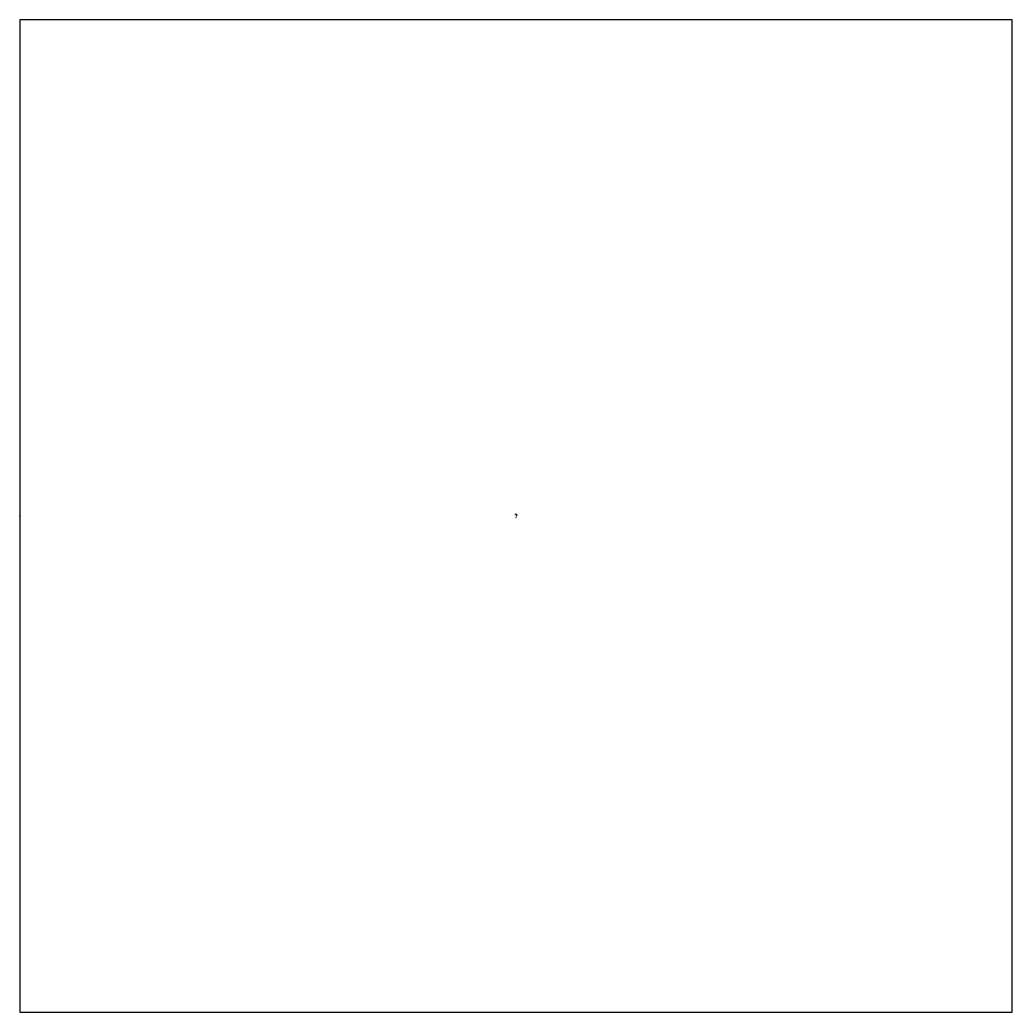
# Model space of a CAD drawing. Extents: x 0 to 24, y 0 to 24.
import ezdxf
from ezdxf.enums import TextEntityAlignment as Align

# ---------------------------------------------------------------- set-up
doc = ezdxf.new("R2010")
doc.units = 0
doc.header["$MEASUREMENT"] = 0
doc.layers.get('0').update_dxf_attribs({"linetype": 'CONTINUOUS'})
doc.layers.add('E-BLKA', color=4, linetype='CONTINUOUS')
doc.styles.add('BRA-ATT', font='romans.shx', dxfattribs={"width": 0.75})

msp = doc.modelspace()

# ---------------------------------------------------------------- linework, layer by layer
for p, q in [((24, 24), (0, 24)), ((0, 24), (0, 0)), ((24, 0), (24, 24)), ((0, 0), (24, 0))]:
    msp.add_line(p, q)
msp.add_point((0, 12))

# ---------------------------------------------------------------- texts
at = {"layer": 'E-BLKA', "style": 'BRA-ATT', "width": 0.75}
msp.add_attdef('?', text='', height=0.0938, dxfattribs=at).set_placement((12, 12), align=Align.MIDDLE)

doc.saveas('drawing.dxf')
